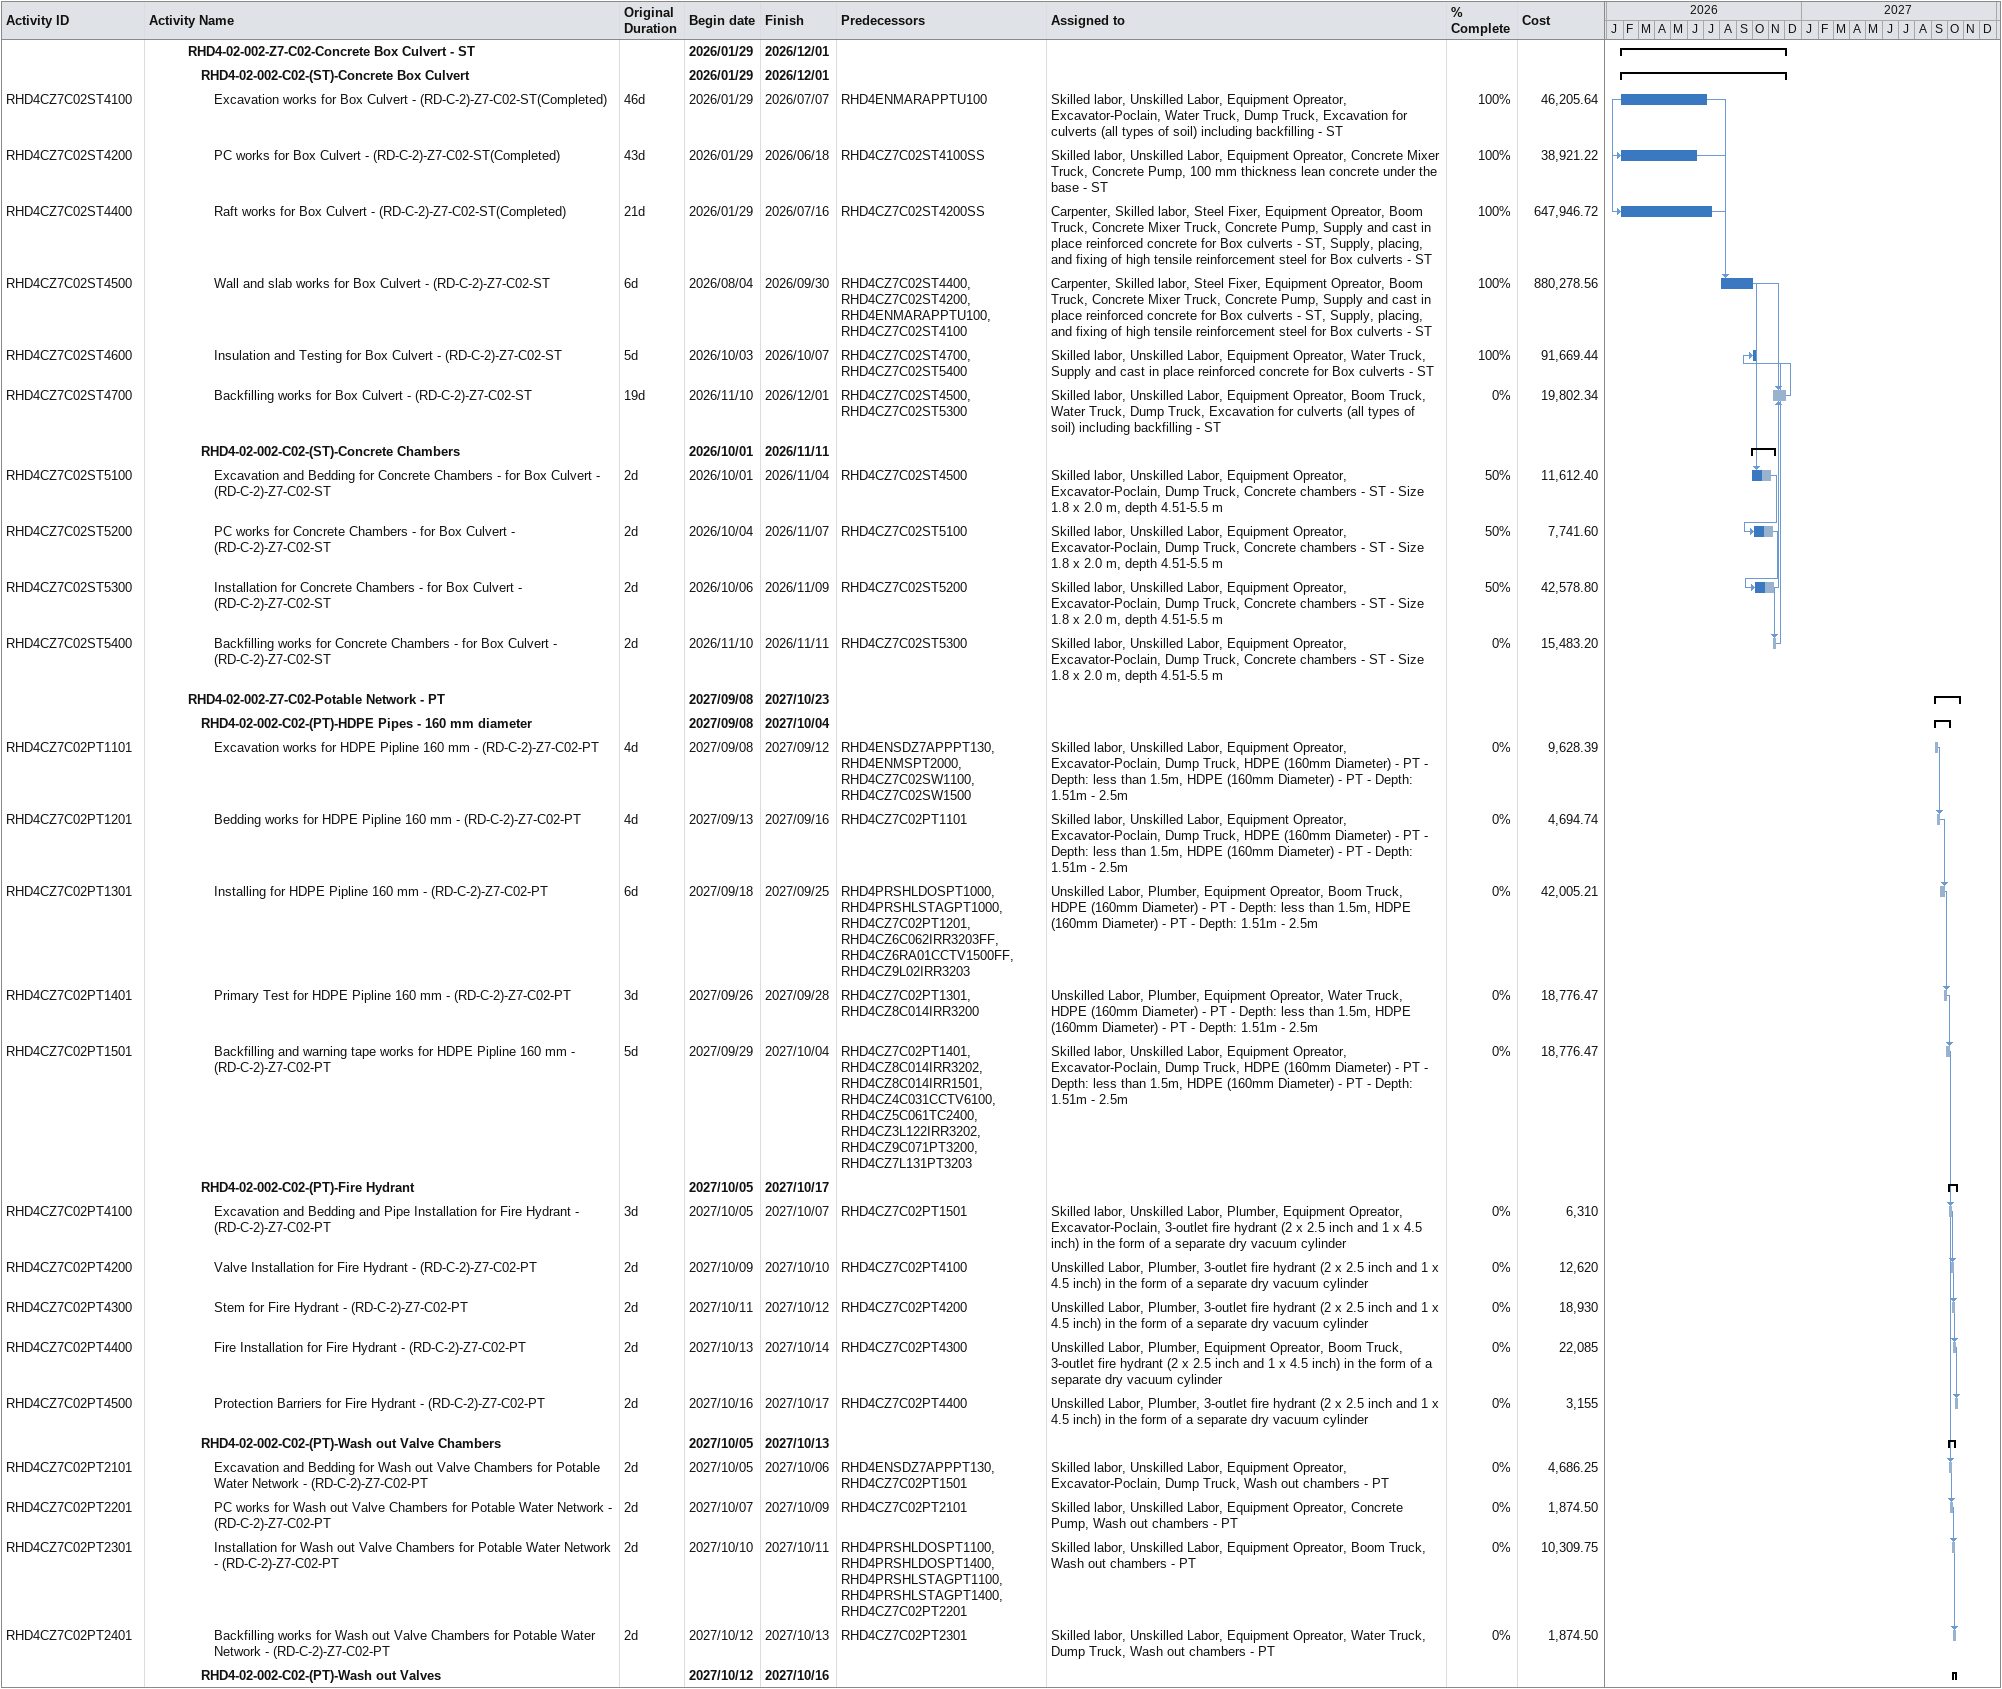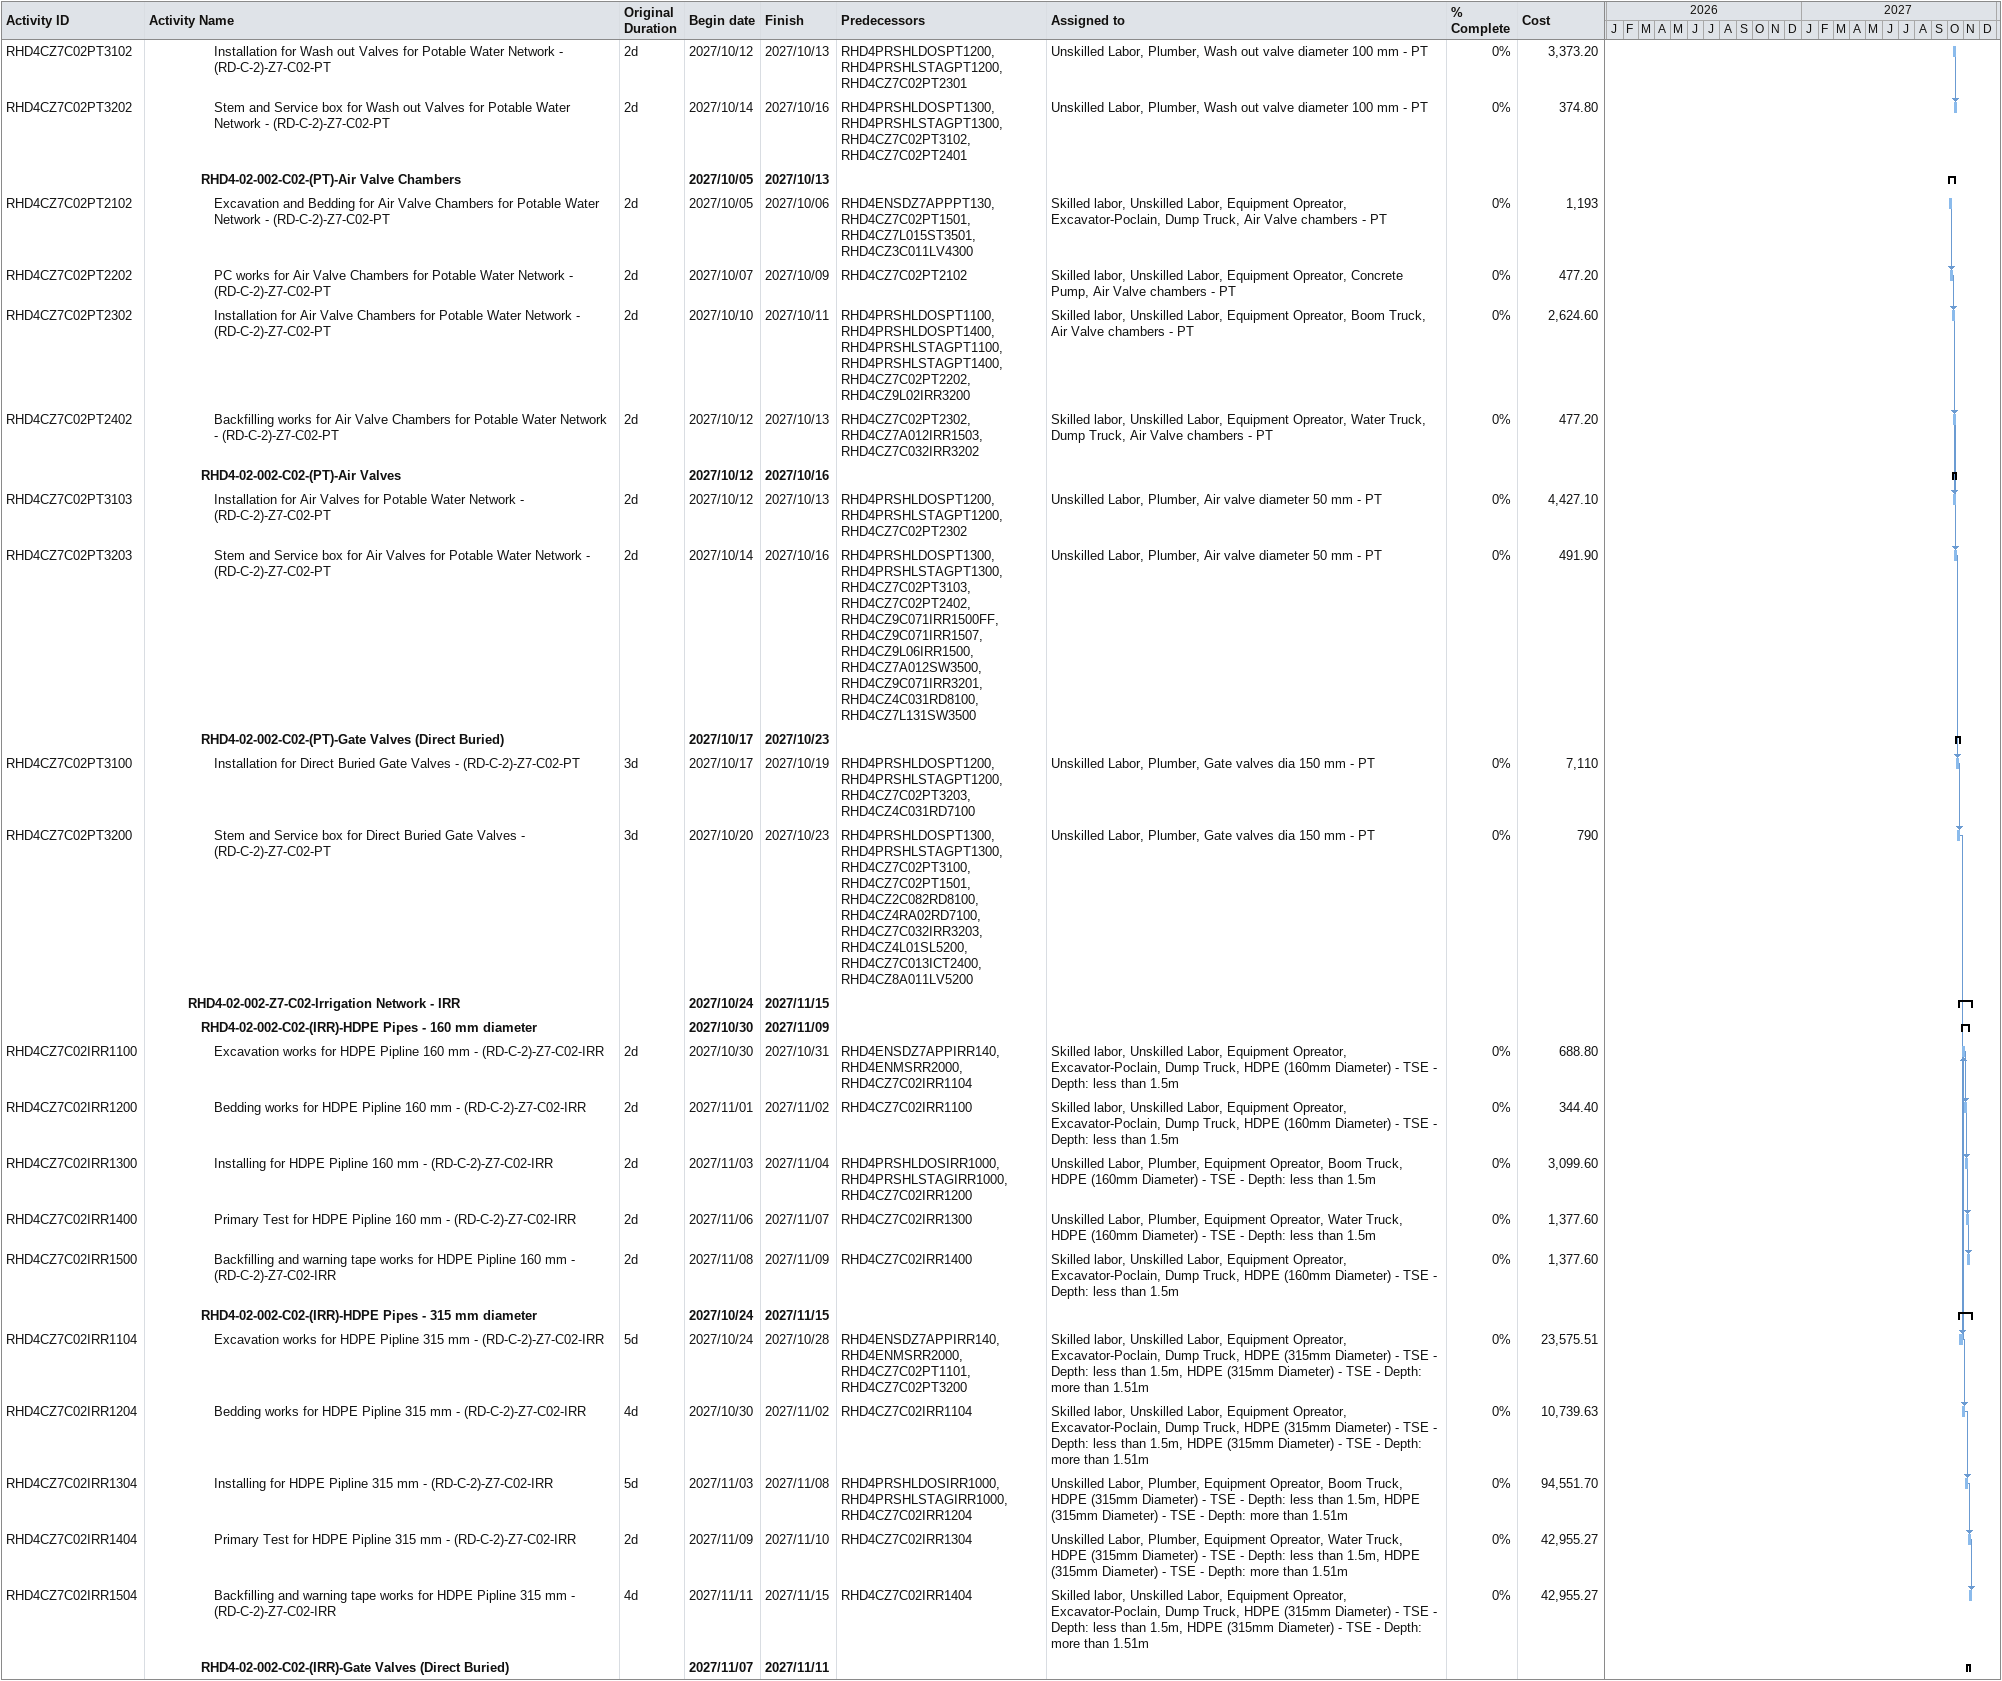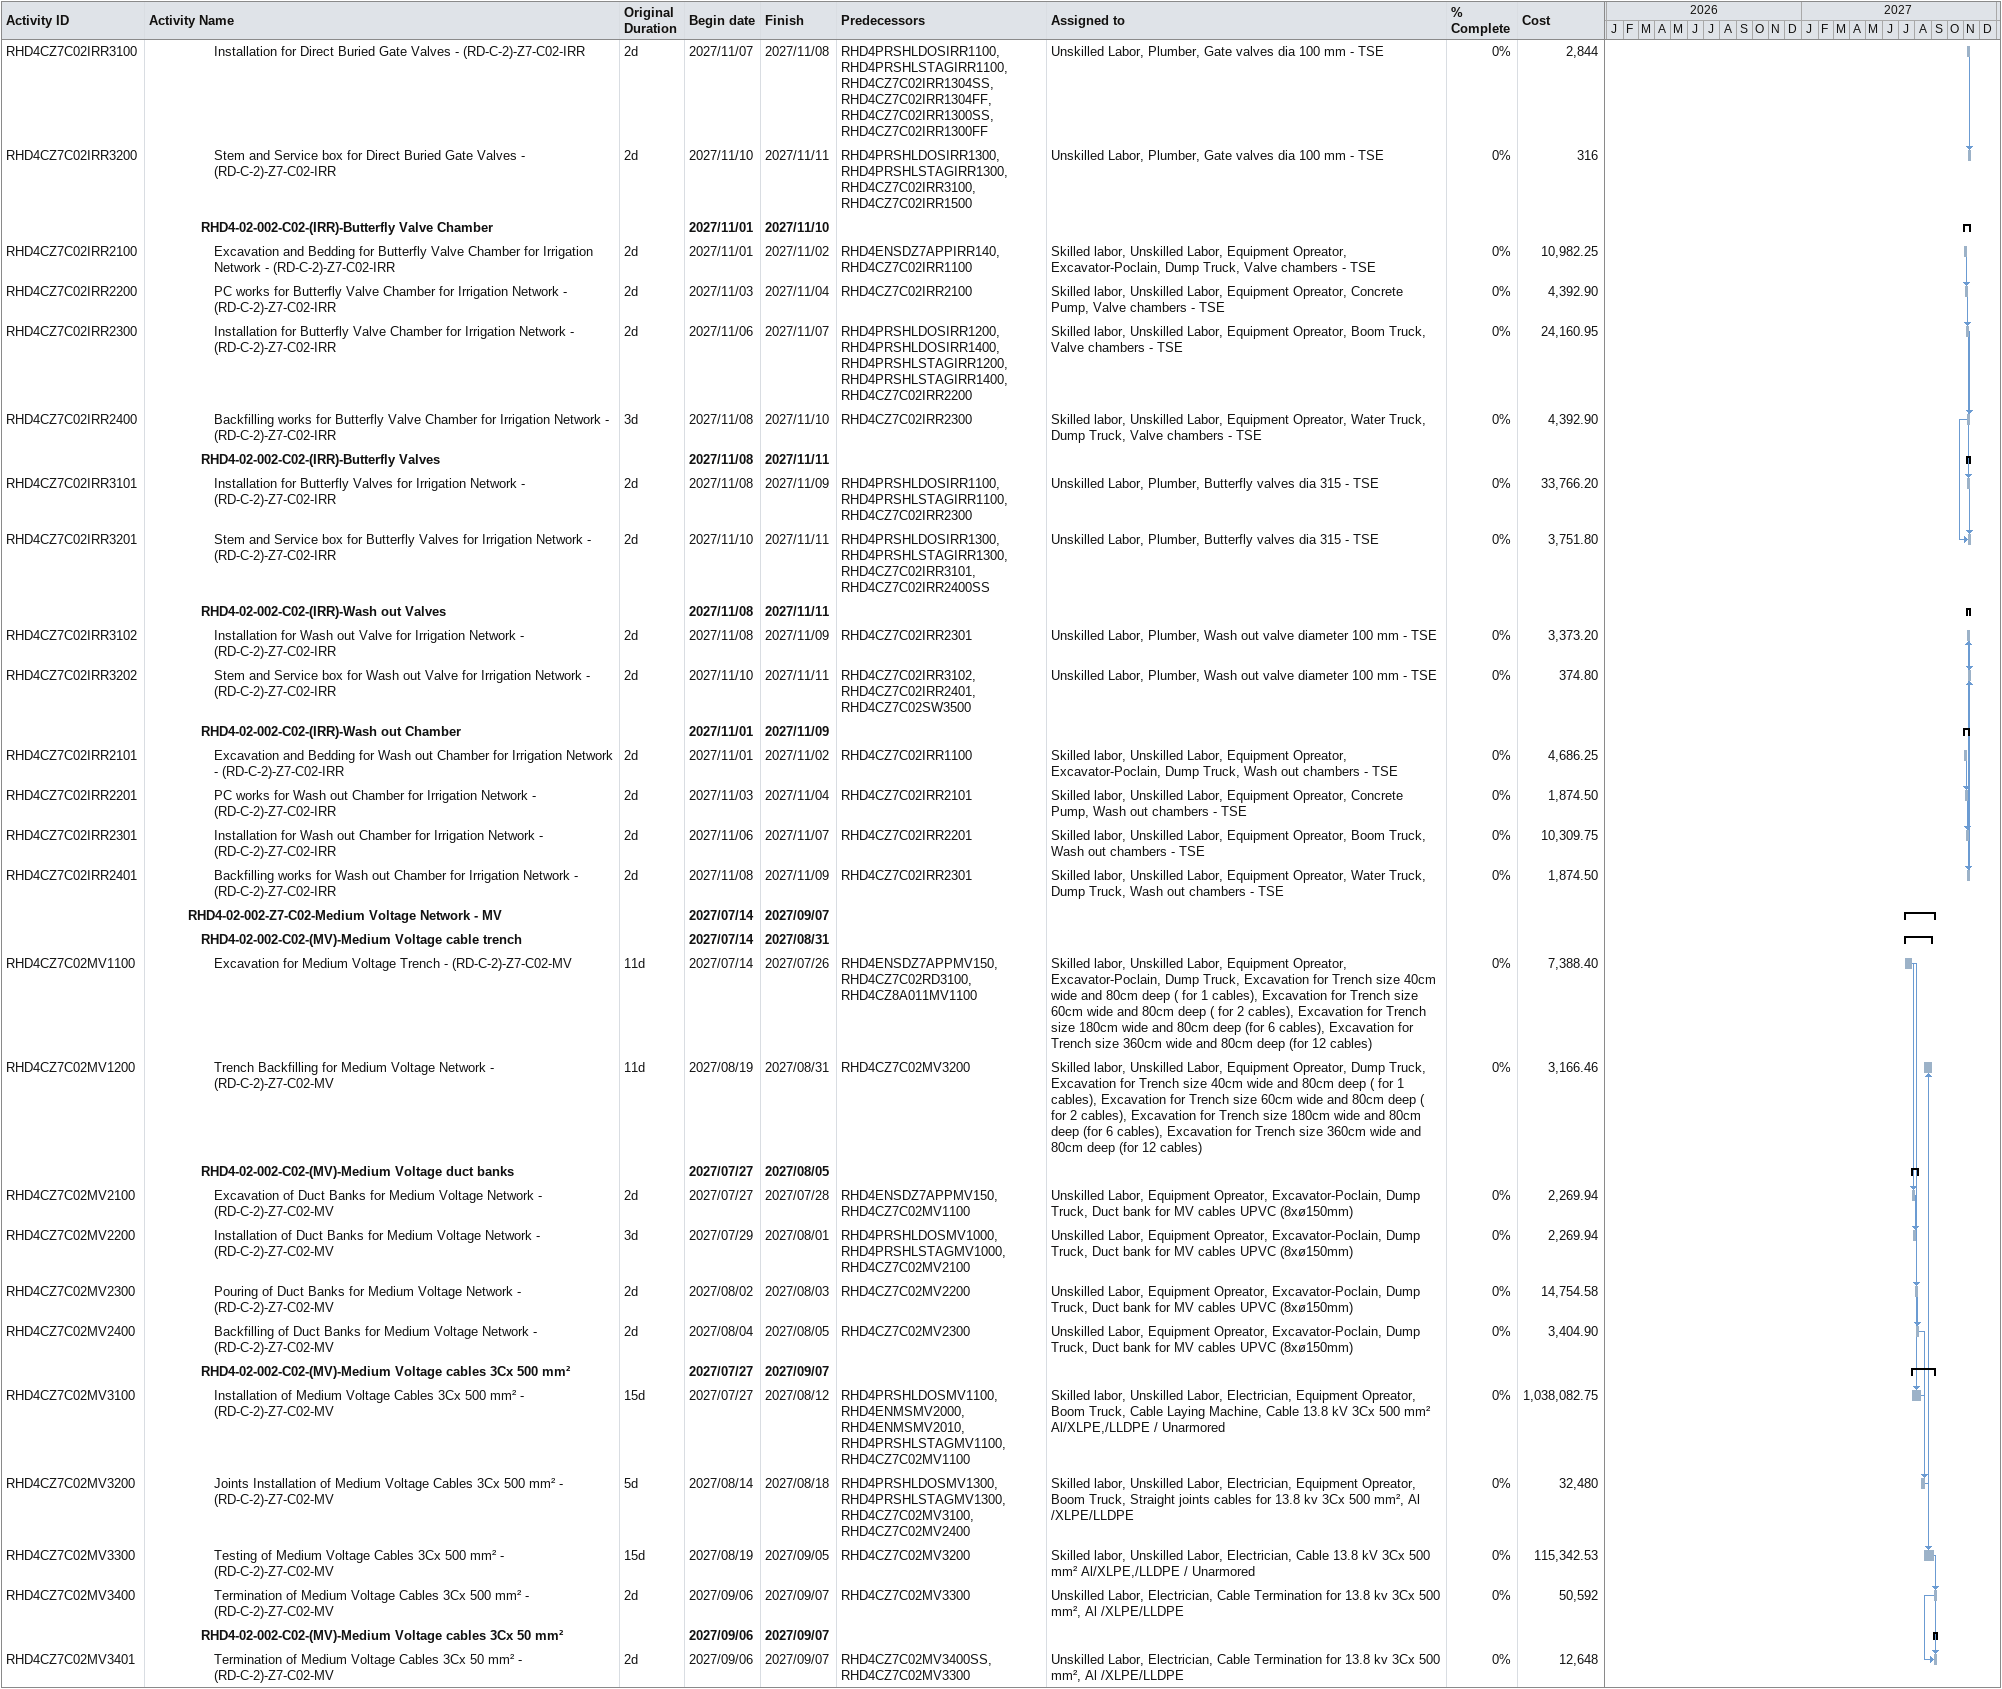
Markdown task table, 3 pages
| ID | Level | Task | Original duration | Start | Finish | Predecessors | Resources | % complete | Cost |
|---|---|---|---|---|---|---|---|---|---|
|  | 4 | **RHD4-02-002-Z7-C02-Concrete Box Culvert - ST** |  | 2026-01-29 | 2026-12-01 |  |  |  |  |
|  | 5 | **RHD4-02-002-C02-(ST)-Concrete Box Culvert** |  | 2026-01-29 | 2026-12-01 |  |  |  |  |
| RHD4CZ7C02ST4100 | 6 | Excavation works for Box Culvert - (RD-C-2)-Z7-C02-ST(Completed) | 46d | 2026-01-29 | 2026-07-07 | RHD4ENMARAPPTU100 | Skilled labor, Unskilled Labor, Equipment Opreator, Excavator-Poclain, Water Truck, Dump Truck, Excavation for culverts (all types of soil) including backfilling - ST | 100 | 46205.64 |
| RHD4CZ7C02ST4200 | 6 | PC works for Box Culvert - (RD-C-2)-Z7-C02-ST(Completed) | 43d | 2026-01-29 | 2026-06-18 | RHD4CZ7C02ST4100SS | Skilled labor, Unskilled Labor, Equipment Opreator, Concrete Mixer Truck, Concrete Pump, 100 mm thickness lean concrete under the base - ST | 100 | 38921.22 |
| RHD4CZ7C02ST4400 | 6 | Raft works for Box Culvert - (RD-C-2)-Z7-C02-ST(Completed) | 21d | 2026-01-29 | 2026-07-16 | RHD4CZ7C02ST4200SS | Carpenter, Skilled labor, Steel Fixer, Equipment Opreator, Boom Truck, Concrete Mixer Truck, Concrete Pump, Supply and cast in place reinforced concrete for Box culverts - ST, Supply, placing, and fixing of high tensile reinforcement steel for Box culverts - ST | 100 | 647946.72 |
| RHD4CZ7C02ST4500 | 6 | Wall and slab works for Box Culvert - (RD-C-2)-Z7-C02-ST | 6d | 2026-08-04 | 2026-09-30 | RHD4CZ7C02ST4400, RHD4CZ7C02ST4200, RHD4ENMARAPPTU100, RHD4CZ7C02ST4100 | Carpenter, Skilled labor, Steel Fixer, Equipment Opreator, Boom Truck, Concrete Mixer Truck, Concrete Pump, Supply and cast in place reinforced concrete for Box culverts - ST, Supply, placing, and fixing of high tensile reinforcement steel for Box culverts - ST | 100 | 880278.56 |
| RHD4CZ7C02ST4600 | 6 | Insulation and Testing for Box Culvert - (RD-C-2)-Z7-C02-ST | 5d | 2026-10-03 | 2026-10-07 | RHD4CZ7C02ST4700, RHD4CZ7C02ST5400 | Skilled labor, Unskilled Labor, Equipment Opreator, Water Truck, Supply and cast in place reinforced concrete for Box culverts - ST | 100 | 91669.44 |
| RHD4CZ7C02ST4700 | 6 | Backfilling works for Box Culvert - (RD-C-2)-Z7-C02-ST | 19d | 2026-11-10 | 2026-12-01 | RHD4CZ7C02ST4500, RHD4CZ7C02ST5300 | Skilled labor, Unskilled Labor, Equipment Opreator, Boom Truck, Water Truck, Dump Truck, Excavation for culverts (all types of soil) including backfilling - ST | 0 | 19802.34 |
|  | 5 | **RHD4-02-002-C02-(ST)-Concrete Chambers** |  | 2026-10-01 | 2026-11-11 |  |  |  |  |
| RHD4CZ7C02ST5100 | 6 | Excavation and Bedding for Concrete Chambers - for Box Culvert - (RD-C-2)-Z7-C02-ST | 2d | 2026-10-01 | 2026-11-04 | RHD4CZ7C02ST4500 | Skilled labor, Unskilled Labor, Equipment Opreator, Excavator-Poclain, Dump Truck, Concrete chambers - ST - Size 1.8 x 2.0 m, depth 4.51-5.5 m | 50 | 11612.40 |
| RHD4CZ7C02ST5200 | 6 | PC works for Concrete Chambers - for Box Culvert - (RD-C-2)-Z7-C02-ST | 2d | 2026-10-04 | 2026-11-07 | RHD4CZ7C02ST5100 | Skilled labor, Unskilled Labor, Equipment Opreator, Excavator-Poclain, Dump Truck, Concrete chambers - ST - Size 1.8 x 2.0 m, depth 4.51-5.5 m | 50 | 7741.60 |
| RHD4CZ7C02ST5300 | 6 | Installation for Concrete Chambers - for Box Culvert - (RD-C-2)-Z7-C02-ST | 2d | 2026-10-06 | 2026-11-09 | RHD4CZ7C02ST5200 | Skilled labor, Unskilled Labor, Equipment Opreator, Excavator-Poclain, Dump Truck, Concrete chambers - ST - Size 1.8 x 2.0 m, depth 4.51-5.5 m | 50 | 42578.80 |
| RHD4CZ7C02ST5400 | 6 | Backfilling works for Concrete Chambers - for Box Culvert - (RD-C-2)-Z7-C02-ST | 2d | 2026-11-10 | 2026-11-11 | RHD4CZ7C02ST5300 | Skilled labor, Unskilled Labor, Equipment Opreator, Excavator-Poclain, Dump Truck, Concrete chambers - ST - Size 1.8 x 2.0 m, depth 4.51-5.5 m | 0 | 15483.20 |
|  | 4 | **RHD4-02-002-Z7-C02-Potable Network - PT** |  | 2027-09-08 | 2027-10-23 |  |  |  |  |
|  | 5 | **RHD4-02-002-C02-(PT)-HDPE Pipes - 160 mm diameter** |  | 2027-09-08 | 2027-10-04 |  |  |  |  |
| RHD4CZ7C02PT1101 | 6 | Excavation works for HDPE Pipline 160 mm - (RD-C-2)-Z7-C02-PT | 4d | 2027-09-08 | 2027-09-12 | RHD4ENSDZ7APPPT130, RHD4ENMSPT2000, RHD4CZ7C02SW1100, RHD4CZ7C02SW1500 | Skilled labor, Unskilled Labor, Equipment Opreator, Excavator-Poclain, Dump Truck, HDPE (160mm Diameter) - PT - Depth: less than 1.5m, HDPE (160mm Diameter) - PT - Depth: 1.51m - 2.5m | 0 | 9628.39 |
| RHD4CZ7C02PT1201 | 6 | Bedding works for HDPE Pipline 160 mm - (RD-C-2)-Z7-C02-PT | 4d | 2027-09-13 | 2027-09-16 | RHD4CZ7C02PT1101 | Skilled labor, Unskilled Labor, Equipment Opreator, Excavator-Poclain, Dump Truck, HDPE (160mm Diameter) - PT - Depth: less than 1.5m, HDPE (160mm Diameter) - PT - Depth: 1.51m - 2.5m | 0 | 4694.74 |
| RHD4CZ7C02PT1301 | 6 | Installing for HDPE Pipline 160 mm - (RD-C-2)-Z7-C02-PT | 6d | 2027-09-18 | 2027-09-25 | RHD4PRSHLDOSPT1000, RHD4PRSHLSTAGPT1000, RHD4CZ7C02PT1201, RHD4CZ6C062IRR3203FF, RHD4CZ6RA01CCTV1500FF, RHD4CZ9L02IRR3203 | Unskilled Labor, Plumber, Equipment Opreator, Boom Truck, HDPE (160mm Diameter) - PT - Depth: less than 1.5m, HDPE (160mm Diameter) - PT - Depth: 1.51m - 2.5m | 0 | 42005.21 |
| RHD4CZ7C02PT1401 | 6 | Primary Test for HDPE Pipline 160 mm - (RD-C-2)-Z7-C02-PT | 3d | 2027-09-26 | 2027-09-28 | RHD4CZ7C02PT1301, RHD4CZ8C014IRR3200 | Unskilled Labor, Plumber, Equipment Opreator, Water Truck, HDPE (160mm Diameter) - PT - Depth: less than 1.5m, HDPE (160mm Diameter) - PT - Depth: 1.51m - 2.5m | 0 | 18776.47 |
| RHD4CZ7C02PT1501 | 6 | Backfilling and warning tape works for HDPE Pipline 160 mm - (RD-C-2)-Z7-C02-PT | 5d | 2027-09-29 | 2027-10-04 | RHD4CZ7C02PT1401, RHD4CZ8C014IRR3202, RHD4CZ8C014IRR1501, RHD4CZ4C031CCTV6100, RHD4CZ5C061TC2400, RHD4CZ3L122IRR3202, RHD4CZ9C071PT3200, RHD4CZ7L131PT3203 | Skilled labor, Unskilled Labor, Equipment Opreator, Excavator-Poclain, Dump Truck, HDPE (160mm Diameter) - PT - Depth: less than 1.5m, HDPE (160mm Diameter) - PT - Depth: 1.51m - 2.5m | 0 | 18776.47 |
|  | 5 | **RHD4-02-002-C02-(PT)-Fire Hydrant** |  | 2027-10-05 | 2027-10-17 |  |  |  |  |
| RHD4CZ7C02PT4100 | 6 | Excavation and Bedding and Pipe Installation for Fire Hydrant - (RD-C-2)-Z7-C02-PT | 3d | 2027-10-05 | 2027-10-07 | RHD4CZ7C02PT1501 | Skilled labor, Unskilled Labor, Plumber, Equipment Opreator, Excavator-Poclain, 3-outlet fire hydrant (2 x 2.5 inch and 1 x 4.5 inch) in the form of a separate dry vacuum cylinder | 0 | 6310 |
| RHD4CZ7C02PT4200 | 6 | Valve Installation for Fire Hydrant - (RD-C-2)-Z7-C02-PT | 2d | 2027-10-09 | 2027-10-10 | RHD4CZ7C02PT4100 | Unskilled Labor, Plumber, 3-outlet fire hydrant (2 x 2.5 inch and 1 x 4.5 inch) in the form of a separate dry vacuum cylinder | 0 | 12620 |
| RHD4CZ7C02PT4300 | 6 | Stem for Fire Hydrant - (RD-C-2)-Z7-C02-PT | 2d | 2027-10-11 | 2027-10-12 | RHD4CZ7C02PT4200 | Unskilled Labor, Plumber, 3-outlet fire hydrant (2 x 2.5 inch and 1 x 4.5 inch) in the form of a separate dry vacuum cylinder | 0 | 18930 |
| RHD4CZ7C02PT4400 | 6 | Fire Installation for Fire Hydrant - (RD-C-2)-Z7-C02-PT | 2d | 2027-10-13 | 2027-10-14 | RHD4CZ7C02PT4300 | Unskilled Labor, Plumber, Equipment Opreator, Boom Truck, 3-outlet fire hydrant (2 x 2.5 inch and 1 x 4.5 inch) in the form of a separate dry vacuum cylinder | 0 | 22085 |
| RHD4CZ7C02PT4500 | 6 | Protection Barriers for Fire Hydrant - (RD-C-2)-Z7-C02-PT | 2d | 2027-10-16 | 2027-10-17 | RHD4CZ7C02PT4400 | Unskilled Labor, Plumber, 3-outlet fire hydrant (2 x 2.5 inch and 1 x 4.5 inch) in the form of a separate dry vacuum cylinder | 0 | 3155 |
|  | 5 | **RHD4-02-002-C02-(PT)-Wash out Valve Chambers** |  | 2027-10-05 | 2027-10-13 |  |  |  |  |
| RHD4CZ7C02PT2101 | 6 | Excavation and Bedding for Wash out Valve Chambers for Potable Water Network - (RD-C-2)-Z7-C02-PT | 2d | 2027-10-05 | 2027-10-06 | RHD4ENSDZ7APPPT130, RHD4CZ7C02PT1501 | Skilled labor, Unskilled Labor, Equipment Opreator, Excavator-Poclain, Dump Truck, Wash out chambers - PT | 0 | 4686.25 |
| RHD4CZ7C02PT2201 | 6 | PC works for Wash out Valve Chambers for Potable Water Network - (RD-C-2)-Z7-C02-PT | 2d | 2027-10-07 | 2027-10-09 | RHD4CZ7C02PT2101 | Skilled labor, Unskilled Labor, Equipment Opreator, Concrete Pump, Wash out chambers - PT | 0 | 1874.50 |
| RHD4CZ7C02PT2301 | 6 | Installation for Wash out Valve Chambers for Potable Water Network - (RD-C-2)-Z7-C02-PT | 2d | 2027-10-10 | 2027-10-11 | RHD4PRSHLDOSPT1100, RHD4PRSHLDOSPT1400, RHD4PRSHLSTAGPT1100, RHD4PRSHLSTAGPT1400, RHD4CZ7C02PT2201 | Skilled labor, Unskilled Labor, Equipment Opreator, Boom Truck, Wash out chambers - PT | 0 | 10309.75 |
| RHD4CZ7C02PT2401 | 6 | Backfilling works for Wash out Valve Chambers for Potable Water Network - (RD-C-2)-Z7-C02-PT | 2d | 2027-10-12 | 2027-10-13 | RHD4CZ7C02PT2301 | Skilled labor, Unskilled Labor, Equipment Opreator, Water Truck, Dump Truck, Wash out chambers - PT | 0 | 1874.50 |
|  | 5 | **RHD4-02-002-C02-(PT)-Wash out Valves** |  | 2027-10-12 | 2027-10-16 |  |  |  |  |
| RHD4CZ7C02PT3102 | 6 | Installation for Wash out Valves for Potable Water Network - (RD-C-2)-Z7-C02-PT | 2d | 2027-10-12 | 2027-10-13 | RHD4PRSHLDOSPT1200, RHD4PRSHLSTAGPT1200, RHD4CZ7C02PT2301 | Unskilled Labor, Plumber, Wash out valve diameter 100 mm - PT | 0 | 3373.20 |
| RHD4CZ7C02PT3202 | 6 | Stem and Service box for Wash out Valves for Potable Water Network - (RD-C-2)-Z7-C02-PT | 2d | 2027-10-14 | 2027-10-16 | RHD4PRSHLDOSPT1300, RHD4PRSHLSTAGPT1300, RHD4CZ7C02PT3102, RHD4CZ7C02PT2401 | Unskilled Labor, Plumber, Wash out valve diameter 100 mm - PT | 0 | 374.80 |
|  | 5 | **RHD4-02-002-C02-(PT)-Air Valve Chambers** |  | 2027-10-05 | 2027-10-13 |  |  |  |  |
| RHD4CZ7C02PT2102 | 6 | Excavation and Bedding for Air Valve Chambers for Potable Water Network - (RD-C-2)-Z7-C02-PT | 2d | 2027-10-05 | 2027-10-06 | RHD4ENSDZ7APPPT130, RHD4CZ7C02PT1501, RHD4CZ7L015ST3501, RHD4CZ3C011LV4300 | Skilled labor, Unskilled Labor, Equipment Opreator, Excavator-Poclain, Dump Truck, Air Valve chambers - PT | 0 | 1193 |
| RHD4CZ7C02PT2202 | 6 | PC works for Air Valve Chambers for Potable Water Network - (RD-C-2)-Z7-C02-PT | 2d | 2027-10-07 | 2027-10-09 | RHD4CZ7C02PT2102 | Skilled labor, Unskilled Labor, Equipment Opreator, Concrete Pump, Air Valve chambers - PT | 0 | 477.20 |
| RHD4CZ7C02PT2302 | 6 | Installation for Air Valve Chambers for Potable Water Network - (RD-C-2)-Z7-C02-PT | 2d | 2027-10-10 | 2027-10-11 | RHD4PRSHLDOSPT1100, RHD4PRSHLDOSPT1400, RHD4PRSHLSTAGPT1100, RHD4PRSHLSTAGPT1400, RHD4CZ7C02PT2202, RHD4CZ9L02IRR3200 | Skilled labor, Unskilled Labor, Equipment Opreator, Boom Truck, Air Valve chambers - PT | 0 | 2624.60 |
| RHD4CZ7C02PT2402 | 6 | Backfilling works for Air Valve Chambers for Potable Water Network - (RD-C-2)-Z7-C02-PT | 2d | 2027-10-12 | 2027-10-13 | RHD4CZ7C02PT2302, RHD4CZ7A012IRR1503, RHD4CZ7C032IRR3202 | Skilled labor, Unskilled Labor, Equipment Opreator, Water Truck, Dump Truck, Air Valve chambers - PT | 0 | 477.20 |
|  | 5 | **RHD4-02-002-C02-(PT)-Air Valves** |  | 2027-10-12 | 2027-10-16 |  |  |  |  |
| RHD4CZ7C02PT3103 | 6 | Installation for Air Valves for Potable Water Network - (RD-C-2)-Z7-C02-PT | 2d | 2027-10-12 | 2027-10-13 | RHD4PRSHLDOSPT1200, RHD4PRSHLSTAGPT1200, RHD4CZ7C02PT2302 | Unskilled Labor, Plumber, Air valve diameter 50 mm - PT | 0 | 4427.10 |
| RHD4CZ7C02PT3203 | 6 | Stem and Service box for Air Valves for Potable Water Network - (RD-C-2)-Z7-C02-PT | 2d | 2027-10-14 | 2027-10-16 | RHD4PRSHLDOSPT1300, RHD4PRSHLSTAGPT1300, RHD4CZ7C02PT3103, RHD4CZ7C02PT2402, RHD4CZ9C071IRR1500FF, RHD4CZ9C071IRR1507, RHD4CZ9L06IRR1500, RHD4CZ7A012SW3500, RHD4CZ9C071IRR3201, RHD4CZ4C031RD8100, RHD4CZ7L131SW3500 | Unskilled Labor, Plumber, Air valve diameter 50 mm - PT | 0 | 491.90 |
|  | 5 | **RHD4-02-002-C02-(PT)-Gate Valves (Direct Buried)** |  | 2027-10-17 | 2027-10-23 |  |  |  |  |
| RHD4CZ7C02PT3100 | 6 | Installation for Direct Buried Gate Valves - (RD-C-2)-Z7-C02-PT | 3d | 2027-10-17 | 2027-10-19 | RHD4PRSHLDOSPT1200, RHD4PRSHLSTAGPT1200, RHD4CZ7C02PT3203, RHD4CZ4C031RD7100 | Unskilled Labor, Plumber, Gate valves dia 150 mm - PT | 0 | 7110 |
| RHD4CZ7C02PT3200 | 6 | Stem and Service box for Direct Buried Gate Valves - (RD-C-2)-Z7-C02-PT | 3d | 2027-10-20 | 2027-10-23 | RHD4PRSHLDOSPT1300, RHD4PRSHLSTAGPT1300, RHD4CZ7C02PT3100, RHD4CZ7C02PT1501, RHD4CZ2C082RD8100, RHD4CZ4RA02RD7100, RHD4CZ7C032IRR3203, RHD4CZ4L01SL5200, RHD4CZ7C013ICT2400, RHD4CZ8A011LV5200 | Unskilled Labor, Plumber, Gate valves dia 150 mm - PT | 0 | 790 |
|  | 4 | **RHD4-02-002-Z7-C02-Irrigation Network - IRR** |  | 2027-10-24 | 2027-11-15 |  |  |  |  |
|  | 5 | **RHD4-02-002-C02-(IRR)-HDPE Pipes - 160 mm diameter** |  | 2027-10-30 | 2027-11-09 |  |  |  |  |
| RHD4CZ7C02IRR1100 | 6 | Excavation works for HDPE Pipline 160 mm - (RD-C-2)-Z7-C02-IRR | 2d | 2027-10-30 | 2027-10-31 | RHD4ENSDZ7APPIRR140, RHD4ENMSRR2000, RHD4CZ7C02IRR1104 | Skilled labor, Unskilled Labor, Equipment Opreator, Excavator-Poclain, Dump Truck, HDPE (160mm Diameter) - TSE - Depth: less than 1.5m | 0 | 688.80 |
| RHD4CZ7C02IRR1200 | 6 | Bedding works for HDPE Pipline 160 mm - (RD-C-2)-Z7-C02-IRR | 2d | 2027-11-01 | 2027-11-02 | RHD4CZ7C02IRR1100 | Skilled labor, Unskilled Labor, Equipment Opreator, Excavator-Poclain, Dump Truck, HDPE (160mm Diameter) - TSE - Depth: less than 1.5m | 0 | 344.40 |
| RHD4CZ7C02IRR1300 | 6 | Installing for HDPE Pipline 160 mm - (RD-C-2)-Z7-C02-IRR | 2d | 2027-11-03 | 2027-11-04 | RHD4PRSHLDOSIRR1000, RHD4PRSHLSTAGIRR1000, RHD4CZ7C02IRR1200 | Unskilled Labor, Plumber, Equipment Opreator, Boom Truck, HDPE (160mm Diameter) - TSE - Depth: less than 1.5m | 0 | 3099.60 |
| RHD4CZ7C02IRR1400 | 6 | Primary Test for HDPE Pipline 160 mm - (RD-C-2)-Z7-C02-IRR | 2d | 2027-11-06 | 2027-11-07 | RHD4CZ7C02IRR1300 | Unskilled Labor, Plumber, Equipment Opreator, Water Truck, HDPE (160mm Diameter) - TSE - Depth: less than 1.5m | 0 | 1377.60 |
| RHD4CZ7C02IRR1500 | 6 | Backfilling and warning tape works for HDPE Pipline 160 mm - (RD-C-2)-Z7-C02-IRR | 2d | 2027-11-08 | 2027-11-09 | RHD4CZ7C02IRR1400 | Skilled labor, Unskilled Labor, Equipment Opreator, Excavator-Poclain, Dump Truck, HDPE (160mm Diameter) - TSE - Depth: less than 1.5m | 0 | 1377.60 |
|  | 5 | **RHD4-02-002-C02-(IRR)-HDPE Pipes - 315 mm diameter** |  | 2027-10-24 | 2027-11-15 |  |  |  |  |
| RHD4CZ7C02IRR1104 | 6 | Excavation works for HDPE Pipline 315 mm - (RD-C-2)-Z7-C02-IRR | 5d | 2027-10-24 | 2027-10-28 | RHD4ENSDZ7APPIRR140, RHD4ENMSRR2000, RHD4CZ7C02PT1101, RHD4CZ7C02PT3200 | Skilled labor, Unskilled Labor, Equipment Opreator, Excavator-Poclain, Dump Truck, HDPE (315mm Diameter) - TSE - Depth: less than 1.5m, HDPE (315mm Diameter) - TSE - Depth: more than 1.51m | 0 | 23575.51 |
| RHD4CZ7C02IRR1204 | 6 | Bedding works for HDPE Pipline 315 mm - (RD-C-2)-Z7-C02-IRR | 4d | 2027-10-30 | 2027-11-02 | RHD4CZ7C02IRR1104 | Skilled labor, Unskilled Labor, Equipment Opreator, Excavator-Poclain, Dump Truck, HDPE (315mm Diameter) - TSE - Depth: less than 1.5m, HDPE (315mm Diameter) - TSE - Depth: more than 1.51m | 0 | 10739.63 |
| RHD4CZ7C02IRR1304 | 6 | Installing for HDPE Pipline 315 mm - (RD-C-2)-Z7-C02-IRR | 5d | 2027-11-03 | 2027-11-08 | RHD4PRSHLDOSIRR1000, RHD4PRSHLSTAGIRR1000, RHD4CZ7C02IRR1204 | Unskilled Labor, Plumber, Equipment Opreator, Boom Truck, HDPE (315mm Diameter) - TSE - Depth: less than 1.5m, HDPE (315mm Diameter) - TSE - Depth: more than 1.51m | 0 | 94551.70 |
| RHD4CZ7C02IRR1404 | 6 | Primary Test for HDPE Pipline 315 mm - (RD-C-2)-Z7-C02-IRR | 2d | 2027-11-09 | 2027-11-10 | RHD4CZ7C02IRR1304 | Unskilled Labor, Plumber, Equipment Opreator, Water Truck, HDPE (315mm Diameter) - TSE - Depth: less than 1.5m, HDPE (315mm Diameter) - TSE - Depth: more than 1.51m | 0 | 42955.27 |
| RHD4CZ7C02IRR1504 | 6 | Backfilling and warning tape works for HDPE Pipline 315 mm - (RD-C-2)-Z7-C02-IRR | 4d | 2027-11-11 | 2027-11-15 | RHD4CZ7C02IRR1404 | Skilled labor, Unskilled Labor, Equipment Opreator, Excavator-Poclain, Dump Truck, HDPE (315mm Diameter) - TSE - Depth: less than 1.5m, HDPE (315mm Diameter) - TSE - Depth: more than 1.51m | 0 | 42955.27 |
|  | 5 | **RHD4-02-002-C02-(IRR)-Gate Valves (Direct Buried)** |  | 2027-11-07 | 2027-11-11 |  |  |  |  |
| RHD4CZ7C02IRR3100 | 6 | Installation for Direct Buried Gate Valves - (RD-C-2)-Z7-C02-IRR | 2d | 2027-11-07 | 2027-11-08 | RHD4PRSHLDOSIRR1100, RHD4PRSHLSTAGIRR1100, RHD4CZ7C02IRR1304SS, RHD4CZ7C02IRR1304FF, RHD4CZ7C02IRR1300SS, RHD4CZ7C02IRR1300FF | Unskilled Labor, Plumber, Gate valves dia 100 mm - TSE | 0 | 2844 |
| RHD4CZ7C02IRR3200 | 6 | Stem and Service box for Direct Buried Gate Valves - (RD-C-2)-Z7-C02-IRR | 2d | 2027-11-10 | 2027-11-11 | RHD4PRSHLDOSIRR1300, RHD4PRSHLSTAGIRR1300, RHD4CZ7C02IRR3100, RHD4CZ7C02IRR1500 | Unskilled Labor, Plumber, Gate valves dia 100 mm - TSE | 0 | 316 |
|  | 5 | **RHD4-02-002-C02-(IRR)-Butterfly Valve Chamber** |  | 2027-11-01 | 2027-11-10 |  |  |  |  |
| RHD4CZ7C02IRR2100 | 6 | Excavation and Bedding for Butterfly Valve Chamber for Irrigation Network - (RD-C-2)-Z7-C02-IRR | 2d | 2027-11-01 | 2027-11-02 | RHD4ENSDZ7APPIRR140, RHD4CZ7C02IRR1100 | Skilled labor, Unskilled Labor, Equipment Opreator, Excavator-Poclain, Dump Truck, Valve chambers - TSE | 0 | 10982.25 |
| RHD4CZ7C02IRR2200 | 6 | PC works for Butterfly Valve Chamber for Irrigation Network - (RD-C-2)-Z7-C02-IRR | 2d | 2027-11-03 | 2027-11-04 | RHD4CZ7C02IRR2100 | Skilled labor, Unskilled Labor, Equipment Opreator, Concrete Pump, Valve chambers - TSE | 0 | 4392.90 |
| RHD4CZ7C02IRR2300 | 6 | Installation for Butterfly Valve Chamber for Irrigation Network - (RD-C-2)-Z7-C02-IRR | 2d | 2027-11-06 | 2027-11-07 | RHD4PRSHLDOSIRR1200, RHD4PRSHLDOSIRR1400, RHD4PRSHLSTAGIRR1200, RHD4PRSHLSTAGIRR1400, RHD4CZ7C02IRR2200 | Skilled labor, Unskilled Labor, Equipment Opreator, Boom Truck, Valve chambers - TSE | 0 | 24160.95 |
| RHD4CZ7C02IRR2400 | 6 | Backfilling works for Butterfly Valve Chamber for Irrigation Network - (RD-C-2)-Z7-C02-IRR | 3d | 2027-11-08 | 2027-11-10 | RHD4CZ7C02IRR2300 | Skilled labor, Unskilled Labor, Equipment Opreator, Water Truck, Dump Truck, Valve chambers - TSE | 0 | 4392.90 |
|  | 5 | **RHD4-02-002-C02-(IRR)-Butterfly Valves** |  | 2027-11-08 | 2027-11-11 |  |  |  |  |
| RHD4CZ7C02IRR3101 | 6 | Installation for Butterfly Valves for Irrigation Network - (RD-C-2)-Z7-C02-IRR | 2d | 2027-11-08 | 2027-11-09 | RHD4PRSHLDOSIRR1100, RHD4PRSHLSTAGIRR1100, RHD4CZ7C02IRR2300 | Unskilled Labor, Plumber, Butterfly valves dia 315 - TSE | 0 | 33766.20 |
| RHD4CZ7C02IRR3201 | 6 | Stem and Service box for Butterfly Valves for Irrigation Network - (RD-C-2)-Z7-C02-IRR | 2d | 2027-11-10 | 2027-11-11 | RHD4PRSHLDOSIRR1300, RHD4PRSHLSTAGIRR1300, RHD4CZ7C02IRR3101, RHD4CZ7C02IRR2400SS | Unskilled Labor, Plumber, Butterfly valves dia 315 - TSE | 0 | 3751.80 |
|  | 5 | **RHD4-02-002-C02-(IRR)-Wash out Valves** |  | 2027-11-08 | 2027-11-11 |  |  |  |  |
| RHD4CZ7C02IRR3102 | 6 | Installation for Wash out Valve for Irrigation Network - (RD-C-2)-Z7-C02-IRR | 2d | 2027-11-08 | 2027-11-09 | RHD4CZ7C02IRR2301 | Unskilled Labor, Plumber, Wash out valve diameter 100 mm - TSE | 0 | 3373.20 |
| RHD4CZ7C02IRR3202 | 6 | Stem and Service box for Wash out Valve for Irrigation Network - (RD-C-2)-Z7-C02-IRR | 2d | 2027-11-10 | 2027-11-11 | RHD4CZ7C02IRR3102, RHD4CZ7C02IRR2401, RHD4CZ7C02SW3500 | Unskilled Labor, Plumber, Wash out valve diameter 100 mm - TSE | 0 | 374.80 |
|  | 5 | **RHD4-02-002-C02-(IRR)-Wash out Chamber** |  | 2027-11-01 | 2027-11-09 |  |  |  |  |
| RHD4CZ7C02IRR2101 | 6 | Excavation and Bedding for Wash out Chamber for Irrigation Network - (RD-C-2)-Z7-C02-IRR | 2d | 2027-11-01 | 2027-11-02 | RHD4CZ7C02IRR1100 | Skilled labor, Unskilled Labor, Equipment Opreator, Excavator-Poclain, Dump Truck, Wash out chambers - TSE | 0 | 4686.25 |
| RHD4CZ7C02IRR2201 | 6 | PC works for Wash out Chamber for Irrigation Network - (RD-C-2)-Z7-C02-IRR | 2d | 2027-11-03 | 2027-11-04 | RHD4CZ7C02IRR2101 | Skilled labor, Unskilled Labor, Equipment Opreator, Concrete Pump, Wash out chambers - TSE | 0 | 1874.50 |
| RHD4CZ7C02IRR2301 | 6 | Installation for Wash out Chamber for Irrigation Network - (RD-C-2)-Z7-C02-IRR | 2d | 2027-11-06 | 2027-11-07 | RHD4CZ7C02IRR2201 | Skilled labor, Unskilled Labor, Equipment Opreator, Boom Truck, Wash out chambers - TSE | 0 | 10309.75 |
| RHD4CZ7C02IRR2401 | 6 | Backfilling works for Wash out Chamber for Irrigation Network - (RD-C-2)-Z7-C02-IRR | 2d | 2027-11-08 | 2027-11-09 | RHD4CZ7C02IRR2301 | Skilled labor, Unskilled Labor, Equipment Opreator, Water Truck, Dump Truck, Wash out chambers - TSE | 0 | 1874.50 |
|  | 4 | **RHD4-02-002-Z7-C02-Medium Voltage Network - MV** |  | 2027-07-14 | 2027-09-07 |  |  |  |  |
|  | 5 | **RHD4-02-002-C02-(MV)-Medium Voltage cable trench** |  | 2027-07-14 | 2027-08-31 |  |  |  |  |
| RHD4CZ7C02MV1100 | 6 | Excavation for Medium Voltage Trench - (RD-C-2)-Z7-C02-MV | 11d | 2027-07-14 | 2027-07-26 | RHD4ENSDZ7APPMV150, RHD4CZ7C02RD3100, RHD4CZ8A011MV1100 | Skilled labor, Unskilled Labor, Equipment Opreator, Excavator-Poclain, Dump Truck, Excavation for Trench size 40cm wide and 80cm deep ( for 1 cables), Excavation for Trench size 60cm wide and 80cm deep ( for 2 cables), Excavation for Trench size 180cm wide and 80cm deep (for 6 cables), Excavation for Trench size 360cm wide and 80cm deep (for 12 cables) | 0 | 7388.40 |
| RHD4CZ7C02MV1200 | 6 | Trench Backfilling for Medium Voltage Network - (RD-C-2)-Z7-C02-MV | 11d | 2027-08-19 | 2027-08-31 | RHD4CZ7C02MV3200 | Skilled labor, Unskilled Labor, Equipment Opreator, Dump Truck, Excavation for Trench size 40cm wide and 80cm deep ( for 1 cables), Excavation for Trench size 60cm wide and 80cm deep ( for 2 cables), Excavation for Trench size 180cm wide and 80cm deep (for 6 cables), Excavation for Trench size 360cm wide and 80cm deep (for 12 cables) | 0 | 3166.46 |
|  | 5 | **RHD4-02-002-C02-(MV)-Medium Voltage duct banks** |  | 2027-07-27 | 2027-08-05 |  |  |  |  |
| RHD4CZ7C02MV2100 | 6 | Excavation of Duct Banks for Medium Voltage Network - (RD-C-2)-Z7-C02-MV | 2d | 2027-07-27 | 2027-07-28 | RHD4ENSDZ7APPMV150, RHD4CZ7C02MV1100 | Unskilled Labor, Equipment Opreator, Excavator-Poclain, Dump Truck, Duct bank for MV cables UPVC (8xø150mm) | 0 | 2269.94 |
| RHD4CZ7C02MV2200 | 6 | Installation of Duct Banks for Medium Voltage Network - (RD-C-2)-Z7-C02-MV | 3d | 2027-07-29 | 2027-08-01 | RHD4PRSHLDOSMV1000, RHD4PRSHLSTAGMV1000, RHD4CZ7C02MV2100 | Unskilled Labor, Equipment Opreator, Excavator-Poclain, Dump Truck, Duct bank for MV cables UPVC (8xø150mm) | 0 | 2269.94 |
| RHD4CZ7C02MV2300 | 6 | Pouring of Duct Banks for Medium Voltage Network - (RD-C-2)-Z7-C02-MV | 2d | 2027-08-02 | 2027-08-03 | RHD4CZ7C02MV2200 | Unskilled Labor, Equipment Opreator, Excavator-Poclain, Dump Truck, Duct bank for MV cables UPVC (8xø150mm) | 0 | 14754.58 |
| RHD4CZ7C02MV2400 | 6 | Backfilling of Duct Banks for Medium Voltage Network - (RD-C-2)-Z7-C02-MV | 2d | 2027-08-04 | 2027-08-05 | RHD4CZ7C02MV2300 | Unskilled Labor, Equipment Opreator, Excavator-Poclain, Dump Truck, Duct bank for MV cables UPVC (8xø150mm) | 0 | 3404.90 |
|  | 5 | **RHD4-02-002-C02-(MV)-Medium Voltage cables 3Cx 500 mm²** |  | 2027-07-27 | 2027-09-07 |  |  |  |  |
| RHD4CZ7C02MV3100 | 6 | Installation of Medium Voltage Cables 3Cx 500 mm² - (RD-C-2)-Z7-C02-MV | 15d | 2027-07-27 | 2027-08-12 | RHD4PRSHLDOSMV1100, RHD4ENMSMV2000, RHD4ENMSMV2010, RHD4PRSHLSTAGMV1100, RHD4CZ7C02MV1100 | Skilled labor, Unskilled Labor, Electrician, Equipment Opreator, Boom Truck, Cable Laying Machine, Cable 13.8 kV 3Cx 500 mm² Al/XLPE,/LLDPE / Unarmored | 0 | 1038082.75 |
| RHD4CZ7C02MV3200 | 6 | Joints Installation of Medium Voltage Cables 3Cx 500 mm² - (RD-C-2)-Z7-C02-MV | 5d | 2027-08-14 | 2027-08-18 | RHD4PRSHLDOSMV1300, RHD4PRSHLSTAGMV1300, RHD4CZ7C02MV3100, RHD4CZ7C02MV2400 | Skilled labor, Unskilled Labor, Electrician, Equipment Opreator, Boom Truck, Straight joints cables for 13.8 kv 3Cx 500 mm², Al /XLPE/LLDPE | 0 | 32480 |
| RHD4CZ7C02MV3300 | 6 | Testing of Medium Voltage Cables 3Cx 500 mm² - (RD-C-2)-Z7-C02-MV | 15d | 2027-08-19 | 2027-09-05 | RHD4CZ7C02MV3200 | Skilled labor, Unskilled Labor, Electrician, Cable 13.8 kV 3Cx 500 mm² Al/XLPE,/LLDPE / Unarmored | 0 | 115342.53 |
| RHD4CZ7C02MV3400 | 6 | Termination of Medium Voltage Cables 3Cx 500 mm² - (RD-C-2)-Z7-C02-MV | 2d | 2027-09-06 | 2027-09-07 | RHD4CZ7C02MV3300 | Unskilled Labor, Electrician, Cable Termination for 13.8 kv 3Cx 500 mm², Al /XLPE/LLDPE | 0 | 50592 |
|  | 5 | **RHD4-02-002-C02-(MV)-Medium Voltage cables 3Cx 50 mm²** |  | 2027-09-06 | 2027-09-07 |  |  |  |  |
| RHD4CZ7C02MV3401 | 6 | Termination of Medium Voltage Cables 3Cx 50 mm² - (RD-C-2)-Z7-C02-MV | 2d | 2027-09-06 | 2027-09-07 | RHD4CZ7C02MV3400SS, RHD4CZ7C02MV3300 | Unskilled Labor, Electrician, Cable Termination for 13.8 kv 3Cx 500 mm², Al /XLPE/LLDPE | 0 | 12648 |
